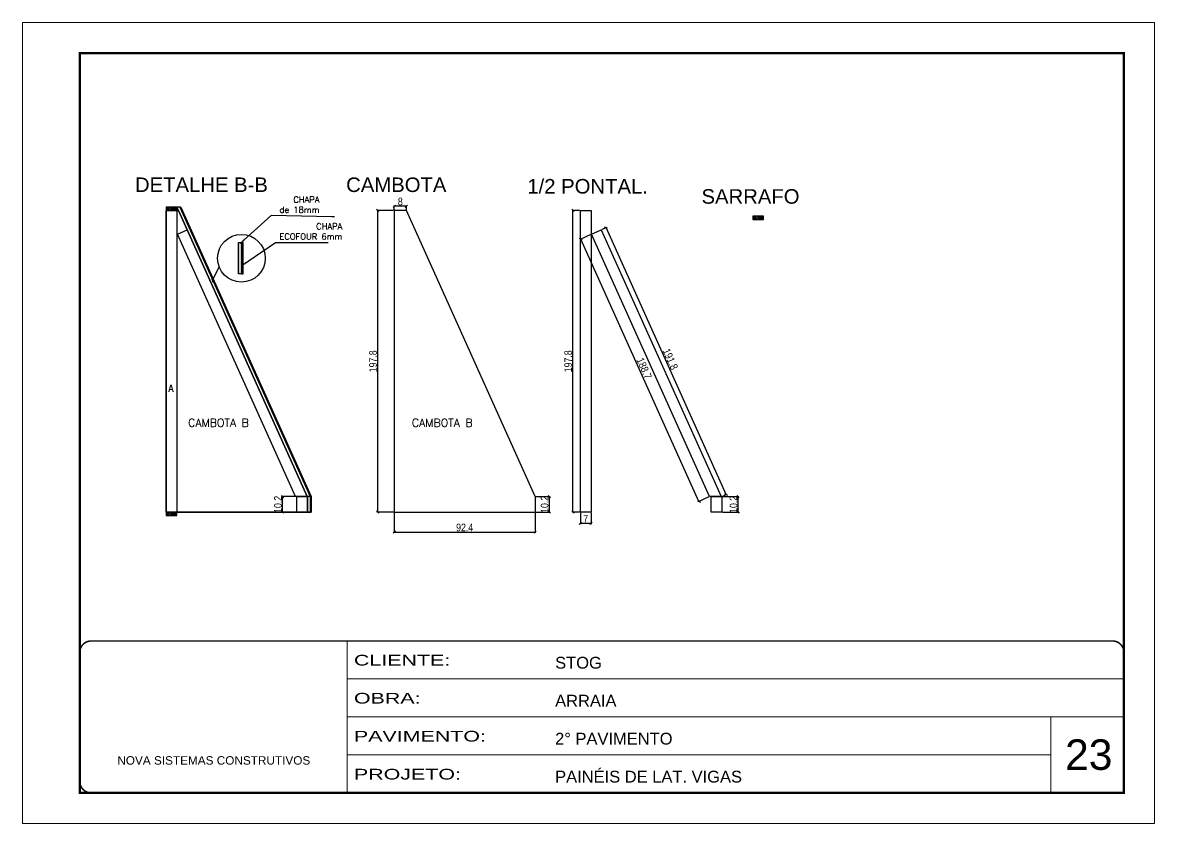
# Model space of a CAD drawing. Extents: x -3394 to 16474, y -5031 to 14397.
# Drawn here: x 7442 to 8927, y 7604 to 8654 of the extents above; entities that cross this region are included whole.
import ezdxf

# ---------------------------------------------------------------- set-up
doc = ezdxf.new("R2010")
doc.units = 0
doc.linetypes.add('CONTINUO', pattern=[0])
doc.linetypes.add('DASHED', pattern=[0.75, 0.5, -0.25])
doc.layers.get('0').update_dxf_attribs({"linetype": 'CONTINUOUS'})
doc.layers.get('Defpoints').update_dxf_attribs({"linetype": 'CONTINUOUS'})
for name, color, linetype, lineweight in [('CARIMBO', 255, 'CONTINUOUS', 9), ('CONCRETO', 251, 'CONTINUOUS', 25), ('Folhas', 255, 'CONTINUOUS', 9), ('Hachura', 251, 'CONTINUOUS', 9), ('SARRAFO DE PRESSAO', 251, 'DASHED', 9)]:
    doc.layers.add(name, color=color, linetype=linetype, lineweight=lineweight)
for name, color, linetype in [('COTA', 241, 'CONTINUOUS'), ('detalhes', 4, 'CONTINUOUS'), ('NOMENCLATURA', 7, 'CONTINUOUS'), ('Painéis', 200, 'CONTINUOUS'), ('SARR_2.2x7', 40, 'CONTINUOUS'), ('SARR_3.5x7', 81, 'CONTINUOUS')]:
    doc.layers.add(name, color=color, linetype=linetype)
doc.styles.add('ARIAL', font='arial.ttf')
doc.styles.add('COTA TECNICA', font='techl___.ttf', dxfattribs={"height": 10})
doc.styles.add('COTA TECNICA 2X', font='techl___.ttf', dxfattribs={"height": 10})
doc.styles.add('ROMANS', font='romans.shx')
doc.styles.add('TECNICA', font='techb___.ttf', dxfattribs={"height": 10})
doc.styles.add('Tecnologia', font='')
doc.styles.get('Tecnologia').set_extended_font_data('Forgotten Futurist')
doc.dimstyles.new('PAINEL', dxfattribs={"dimtxt": 10, "dimasz": 3, "dimexe": 3, "dimexo": 3, "dimgap": 3, "dimtad": 1, "dimdec": 1, "dimzin": 12, "dimdsep": 46, "dimtxsty": 'COTA TECNICA', "dimblk1": 'OBLIQUE', "dimblk2": 'OBLIQUE', "dimsah": 1, "dimcen": 0.9, "dimclrd": 4, "dimclre": 4, "dimclrt": 240, "dimadec": 1, "dimazin": 3, "dimtfac": 1, "dimtdec": 1, "dimtmove": 0, "dimatfit": 3, "dimfxl": 1, "dimtolj": 1, "dimtzin": 12, "dimarcsym": 0})
doc.dimstyles.new('SECAO', dxfattribs={"dimscale": 0.333333, "dimtxt": 5, "dimasz": 9, "dimexe": 3, "dimexo": 3, "dimgap": 3, "dimtad": 1, "dimdec": 1, "dimlfac": 0.5, "dimzin": 12, "dimdsep": 46, "dimtxsty": 'COTA TECNICA 2X', "dimblk1": 'OBLIQUE', "dimblk2": 'OBLIQUE', "dimsah": 1, "dimcen": 0.9, "dimclrd": 4, "dimclre": 4, "dimclrt": 240, "dimadec": 1, "dimazin": 3, "dimtfac": 1, "dimtdec": 1, "dimtmove": 0, "dimatfit": 3, "dimfxl": 1, "dimtolj": 1, "dimtzin": 12, "dimarcsym": 0})

# ---------------------------------------------------------------- blocks, each defined once
blk = doc.blocks.new('9999999999')
at = {"color": 30, "linetype": 'CONTINUO'}
for p, q in [((98564.6, 34230.2), (98564.6, 34429.4)), ((98564.6, 34379.6), (99584, 34379.6)), ((98564.6, 34329.8), (99488, 34329.8)), ((99584, 34329.8), (99488, 34329.8)), ((99488, 34329.8), (99488, 34230.2)), ((98564.6, 34280), (99488, 34280))]:
    blk.add_line(p, q, dxfattribs=at)
at = {"color": 30, "linetype": 'CONTINUO', "const_width": 2}
blk.add_lwpolyline([(99584, 34230.2), (99584, 34414.4, 0.414214), (99569, 34429.4), (98229, 34429.4, 0.414214), (98214, 34414.4), (98214, 34245.2, 0.414214), (98229, 34230.2), (99584, 34230.2)], format="xyb", dxfattribs=at)
at = {"layer": 'Folhas'}
blk.add_lwpolyline([(98139, 34190.2), (99624, 34190.2), (99624, 35240.2), (98139, 35240.2)], close=True, dxfattribs=at)
at = {"layer": 'Folhas', "color": 30, "const_width": 3}
blk.add_lwpolyline([(98214, 34230.2), (99584, 34230.2), (99584, 35200.2), (98214, 35200.2)], close=True, dxfattribs=at)
at = {"color": 7, "linetype": 'Continuous', "ltscale": 5, "style": 'ARIAL'}
for s, height, p in [('STOG', 15.48, (98837.7, 34393.1)), ('ARRAIA', 15.48, (98837.7, 34343.3)), ('2° PAVIMENTO', 15.483, (98837.7, 34293.5)), ('NOVA SISTEMAS CONSTRUTIVOS', 11.059, (98263.2, 34267.2)), ('PAINÉIS DE LAT. VIGAS', 15.483, (98837.7, 34243.7))]:
    blk.add_text(s, height=height, dxfattribs=at).set_placement(p)
at = {"layer": 'Folhas', "color": 7, "style": 'Tecnologia', "width": 1.5}
for s, p in [('CLIENTE:', (98573.7, 34397.2)), ('OBRA:', (98573.7, 34347.3)), ('PAVIMENTO:', (98573.7, 34297.5)), ('PROJETO:', (98573.7, 34247.7))]:
    blk.add_text(s, height=14, dxfattribs=at).set_placement(p)
blk = doc.blocks.new('_Oblique')
at = {"color": 0, "linetype": 'ByBlock', "lineweight": -2}
blk.add_line((-0.5, -0.5), (0.5, 0.5), dxfattribs=at)
blk = doc.blocks.new('*D1676')
at = {"layer": 'COTA', "color": 4, "lineweight": -2, "transparency": 16777216}
for p, q in [((7818.5, 8032.1), (7782.4, 8032.1)), ((7783.4, 8011.8), (7783.4, 8032.1)), ((7818.5, 8011.8), (7782.4, 8011.8))]:
    blk.add_line(p, q, dxfattribs=at)
at = {"layer": 'Defpoints', "color": 0, "transparency": 16777216}
for p in [(7783.4, 8032.1), (7819.5, 8032.1), (7819.5, 8011.8)]:
    blk.add_point(p, dxfattribs=at)
at = {"layer": 'COTA', "color": 4, "lineweight": -2, "transparency": 16777216, "xscale": 3, "yscale": 3, "zscale": 3}
for p, rotation in [((7783.4, 8032.1), 90), ((7783.4, 8011.8), 270)]:
    blk.add_blockref('_Oblique', p, dxfattribs=dict(at, rotation=rotation))
at = {"layer": 'COTA', "color": 240, "transparency": 16777216, "insert": (7777.3, 8022), "char_height": 10, "attachment_point": 5, "rotation": 90, "style": 'COTA TECNICA 2X'}
blk.add_mtext('\\A1;10.2', dxfattribs=at)
blk = doc.blocks.new('*D1677')
at = {"layer": 'COTA', "color": 4, "lineweight": -2, "transparency": 16777216}
for p, q in [((7929.8, 8010.8), (7929.8, 7984.5)), ((8114.7, 8010.8), (8114.7, 7984.5)), ((7929.8, 7985.5), (8114.7, 7985.5))]:
    blk.add_line(p, q, dxfattribs=at)
at = {"layer": 'Defpoints', "color": 0, "transparency": 16777216}
for p in [(7929.8, 8011.8), (8114.7, 8011.8), (8114.7, 7985.5)]:
    blk.add_point(p, dxfattribs=at)
at = {"layer": 'COTA', "color": 4, "lineweight": -2, "transparency": 16777216, "xscale": 3, "yscale": 3, "zscale": 3, "rotation": 180}
blk.add_blockref('_Oblique', (7929.8, 7985.5), dxfattribs=at)
at = {"layer": 'COTA', "color": 4, "lineweight": -2, "transparency": 16777216, "xscale": 3, "yscale": 3, "zscale": 3}
blk.add_blockref('_Oblique', (8114.7, 7985.5), dxfattribs=at)
at = {"layer": 'COTA', "color": 240, "transparency": 16777216, "insert": (8022.2, 7991.6), "char_height": 10, "attachment_point": 5, "style": 'COTA TECNICA 2X'}
blk.add_mtext('\\A1;92.4', dxfattribs=at)
blk = doc.blocks.new('*D1678')
at = {"layer": 'COTA', "color": 4, "lineweight": -2, "transparency": 16777216}
for p, q in [((7928.8, 8407.4), (7907.1, 8407.4)), ((7908.1, 8011.8), (7908.1, 8407.4)), ((7928.8, 8011.8), (7907.1, 8011.8))]:
    blk.add_line(p, q, dxfattribs=at)
at = {"layer": 'Defpoints', "color": 0, "transparency": 16777216}
for p in [(7908.1, 8407.4), (7929.8, 8407.4), (7929.8, 8011.8)]:
    blk.add_point(p, dxfattribs=at)
at = {"layer": 'COTA', "color": 4, "lineweight": -2, "transparency": 16777216, "xscale": 3, "yscale": 3, "zscale": 3}
for p, rotation in [((7908.1, 8407.4), 90), ((7908.1, 8011.8), 270)]:
    blk.add_blockref('_Oblique', p, dxfattribs=dict(at, rotation=rotation))
at = {"layer": 'COTA', "color": 240, "transparency": 16777216, "insert": (7902, 8209.6), "char_height": 10, "attachment_point": 5, "rotation": 90, "style": 'COTA TECNICA 2X'}
blk.add_mtext('\\A1;197.8', dxfattribs=at)
blk = doc.blocks.new('*D1679')
at = {"layer": 'COTA', "color": 4, "lineweight": -2, "transparency": 16777216}
for p, q in [((7929.8, 8408.4), (7929.8, 8413.9)), ((7945.8, 8412.9), (7929.8, 8412.9)), ((7945.8, 8408.4), (7945.8, 8413.9))]:
    blk.add_line(p, q, dxfattribs=at)
at = {"layer": 'Defpoints', "color": 0, "transparency": 16777216}
for p in [(7929.8, 8412.9), (7929.8, 8407.4), (7945.8, 8407.4)]:
    blk.add_point(p, dxfattribs=at)
at = {"layer": 'COTA', "color": 4, "lineweight": -2, "transparency": 16777216, "xscale": 3, "yscale": 3, "zscale": 3, "rotation": 180}
blk.add_blockref('_Oblique', (7929.8, 8412.9), dxfattribs=at)
at = {"layer": 'COTA', "color": 4, "lineweight": -2, "transparency": 16777216, "xscale": 3, "yscale": 3, "zscale": 3}
blk.add_blockref('_Oblique', (7945.8, 8412.9), dxfattribs=at)
at = {"layer": 'COTA', "color": 240, "transparency": 16777216, "insert": (7937.8, 8419), "char_height": 10, "attachment_point": 5, "style": 'COTA TECNICA 2X'}
blk.add_mtext('\\A1;8', dxfattribs=at)
blk = doc.blocks.new('*D1680')
at = {"layer": 'COTA', "color": 4, "lineweight": -2, "transparency": 16777216}
for p, q in [((8115.7, 8032.1), (8134.3, 8032.1)), ((8133.3, 8032.1), (8133.3, 8011.8)), ((8115.7, 8011.8), (8134.3, 8011.8))]:
    blk.add_line(p, q, dxfattribs=at)
at = {"layer": 'Defpoints', "color": 0, "transparency": 16777216}
for p in [(8114.7, 8032.1), (8114.7, 8011.8), (8133.3, 8011.8)]:
    blk.add_point(p, dxfattribs=at)
at = {"layer": 'COTA', "color": 4, "lineweight": -2, "transparency": 16777216, "xscale": 3, "yscale": 3, "zscale": 3}
for p, rotation in [((8133.3, 8032.1), 90), ((8133.3, 8011.8), 270)]:
    blk.add_blockref('_Oblique', p, dxfattribs=dict(at, rotation=rotation))
at = {"layer": 'COTA', "color": 240, "transparency": 16777216, "insert": (8127.2, 8022), "char_height": 10, "attachment_point": 5, "rotation": 90, "style": 'COTA TECNICA 2X'}
blk.add_mtext('\\A1;10.2', dxfattribs=at)
blk = doc.blocks.new('*D1681')
at = {"layer": 'COTA', "color": 4, "lineweight": -2, "transparency": 16777216}
for p, q in [((8173.1, 8407.4), (8163.2, 8407.4)), ((8164.2, 8011.8), (8164.2, 8407.4)), ((8173.1, 8011.8), (8163.2, 8011.8))]:
    blk.add_line(p, q, dxfattribs=at)
at = {"layer": 'Defpoints', "color": 0, "transparency": 16777216}
for p in [(8164.2, 8407.4), (8174.1, 8407.4), (8174.1, 8011.8)]:
    blk.add_point(p, dxfattribs=at)
at = {"layer": 'COTA', "color": 4, "lineweight": -2, "transparency": 16777216, "xscale": 3, "yscale": 3, "zscale": 3}
for p, rotation in [((8164.2, 8407.4), 90), ((8164.2, 8011.8), 270)]:
    blk.add_blockref('_Oblique', p, dxfattribs=dict(at, rotation=rotation))
at = {"layer": 'COTA', "color": 240, "transparency": 16777216, "insert": (8158.1, 8209.6), "char_height": 10, "attachment_point": 5, "rotation": 90, "style": 'COTA TECNICA 2X'}
blk.add_mtext('\\A1;197.8', dxfattribs=at)
blk = doc.blocks.new('*D1682')
at = {"layer": 'COTA', "color": 4, "lineweight": -2, "transparency": 16777216}
for p, q in [((8174.1, 8010.8), (8174.1, 7996.1)), ((8188.1, 8010.8), (8188.1, 7996.1)), ((8188.1, 7997.1), (8174.1, 7997.1))]:
    blk.add_line(p, q, dxfattribs=at)
at = {"layer": 'Defpoints', "color": 0, "transparency": 16777216}
for p in [(8174.1, 8011.8), (8188.1, 8011.8), (8174.1, 7997.1)]:
    blk.add_point(p, dxfattribs=at)
at = {"layer": 'COTA', "color": 4, "lineweight": -2, "transparency": 16777216, "xscale": 3, "yscale": 3, "zscale": 3, "rotation": 180}
blk.add_blockref('_Oblique', (8174.1, 7997.1), dxfattribs=at)
at = {"layer": 'COTA', "color": 4, "lineweight": -2, "transparency": 16777216, "xscale": 3, "yscale": 3, "zscale": 3}
blk.add_blockref('_Oblique', (8188.1, 7997.1), dxfattribs=at)
at = {"layer": 'COTA', "color": 240, "transparency": 16777216, "insert": (8181.1, 8003.2), "char_height": 10, "attachment_point": 5, "style": 'COTA TECNICA 2X'}
blk.add_mtext('\\A1;7', dxfattribs=at)
blk = doc.blocks.new('*D1683')
at = {"layer": 'COTA', "color": 4, "lineweight": -2, "transparency": 16777216}
for p, q in [((8202.4, 8382.4), (8208.7, 8385.3)), ((8365.3, 8035), (8207.8, 8384.9)), ((8359.9, 8032.5), (8366.2, 8035.4))]:
    blk.add_line(p, q, dxfattribs=at)
at = {"layer": 'Defpoints', "color": 0, "transparency": 16777216}
for p in [(8201.5, 8382), (8207.8, 8384.9), (8359, 8032.1)]:
    blk.add_point(p, dxfattribs=at)
at = {"layer": 'COTA', "color": 4, "lineweight": -2, "transparency": 16777216, "xscale": 3, "yscale": 3, "zscale": 3}
for p, rotation in [((8207.8, 8384.9), 114.2278027037968), ((8365.3, 8035), 294.2278027037968)]:
    blk.add_blockref('_Oblique', p, dxfattribs=dict(at, rotation=rotation))
at = {"layer": 'COTA', "color": 240, "transparency": 16777216, "insert": (8292.1, 8212.4), "char_height": 10, "attachment_point": 5, "rotation": 294.2278, "style": 'COTA TECNICA 2X'}
blk.add_mtext('\\A1;191.8', dxfattribs=at)
blk = doc.blocks.new('*D1684')
at = {"layer": 'COTA', "color": 4, "lineweight": -2, "transparency": 16777216}
for p, q in [((8187.9, 8375.9), (8173.8, 8369.5)), ((8329.5, 8025.8), (8174.7, 8369.9)), ((8342.7, 8031.7), (8328.6, 8025.4))]:
    blk.add_line(p, q, dxfattribs=at)
at = {"layer": 'Defpoints', "color": 0, "transparency": 16777216}
for p in [(8188.8, 8376.3), (8174.7, 8369.9), (8343.6, 8032.1)]:
    blk.add_point(p, dxfattribs=at)
at = {"layer": 'COTA', "color": 4, "lineweight": -2, "transparency": 16777216, "xscale": 3, "yscale": 3, "zscale": 3}
for p, rotation in [((8174.7, 8369.9), 114.2278027037979), ((8329.5, 8025.8), 294.2278027037979)]:
    blk.add_blockref('_Oblique', p, dxfattribs=dict(at, rotation=rotation))
at = {"layer": 'COTA', "color": 240, "transparency": 16777216, "insert": (8257.7, 8200.4), "char_height": 10, "attachment_point": 5, "rotation": 294.2278, "style": 'COTA TECNICA 2X'}
blk.add_mtext('\\A1;188.7', dxfattribs=at)
blk = doc.blocks.new('*D1685')
at = {"layer": 'COTA', "color": 4, "lineweight": -2, "transparency": 16777216}
for p, q in [((8360.5, 8032.1), (8382.1, 8032.1)), ((8381.1, 8011.8), (8381.1, 8032.1)), ((8360.5, 8011.8), (8382.1, 8011.8))]:
    blk.add_line(p, q, dxfattribs=at)
at = {"layer": 'Defpoints', "color": 0, "transparency": 16777216}
for p in [(8359.5, 8032.1), (8381.1, 8032.1), (8359.5, 8011.8)]:
    blk.add_point(p, dxfattribs=at)
at = {"layer": 'COTA', "color": 4, "lineweight": -2, "transparency": 16777216, "xscale": 3, "yscale": 3, "zscale": 3}
for p, rotation in [((8381.1, 8032.1), 90), ((8381.1, 8011.8), 270)]:
    blk.add_blockref('_Oblique', p, dxfattribs=dict(at, rotation=rotation))
at = {"layer": 'COTA', "color": 240, "transparency": 16777216, "insert": (8375, 8022), "char_height": 10, "attachment_point": 5, "rotation": 90, "style": 'COTA TECNICA 2X'}
blk.add_mtext('\\A1;10.2', dxfattribs=at)

msp = doc.modelspace()

# ---------------------------------------------------------------- hatches: boundary and pattern name
at = {"layer": 'COTA', "linetype": 'Continuous'}
h = msp.add_hatch(dxfattribs=at)
h.set_pattern_fill('AR-CONC', color=256, scale=0.05)
h.paths.add_polyline_path([(8376.91, 8474.08), (8376.91, 8495.66), (8356.32, 8495.66), (8356.32, 8474.08)], flags=24)
h.paths.add_polyline_path([(8515.64, 8475.24), (8515.64, 8496.51), (8495.06, 8496.51), (8495.06, 8475.24)], flags=24)
h.paths.add_polyline_path([(8674.08, 8475.24), (8674.08, 8496.51), (8653.5, 8496.51), (8653.5, 8475.24)], flags=24)
h = msp.add_hatch(dxfattribs=at)
h.set_pattern_fill('AR-CONC', color=256, scale=0.05)
h.set_pattern_definition([(50, (0, -306.784), (9.1092334, -0.7969543), [0.9525, -10.4775]), (355, (0, -306.784), (-1.762171, 9.552842), [0.762, -8.382029]), (100.451445, (0.759, -306.8504), (7.3470624, 8.7558876), [0.8095004, -8.904512]), (46.1842, (0, -304.244), (13.553952, -2.102116), [1.42875, -15.71625]), (96.63556, (1.13, -304.419), (11.870207, 12.371306), [1.214251, -13.35678]), (351.18415, (0, -304.244), (11.870207, 12.371306), [1.142998, -12.572987]), (21, (1.27, -304.879), (7.5807196, -5.11326), [0.9525, -10.4775]), (326, (1.27, -304.879), (3.0901014, 9.209398), [0.762, -8.382]), (71.451445, (1.902, -305.305), (10.670821, 4.0961384), [0.8095004, -8.904497]), (37.5, (0, -306.784), (0.1544302, 4.2277519), [0, -8.2804, 0, -8.509, 0, -8.41375]), (7.5, (0, -306.784), (3.3409831, 5.0090287), [0, -4.8514, 0, -8.0899, 0, -3.20675]), (327.5, (-2.832, -306.784), (6.7795298, -0.2864372), [0, -3.175, 0, -9.906, 0, -13.1445]), (317.5, (-4.102, -306.784), (7.406459, 1.2713246), [0, -4.1275, 0, -6.5786, 0, -9.3345])])
h.paths.add_polyline_path([(8376.91, 8167.3), (8376.91, 8188.88), (8356.32, 8188.88), (8356.32, 8167.3)], flags=24)
h.paths.add_polyline_path([(8515.64, 8168.45), (8515.64, 8189.73), (8495.06, 8189.73), (8495.06, 8168.45)], flags=24)
h.paths.add_polyline_path([(8674.08, 8168.45), (8674.08, 8189.73), (8653.5, 8189.73), (8653.5, 8168.45)], flags=24)
at = {"layer": 'Hachura'}
h = msp.add_hatch(color=256, dxfattribs=at)
h.dxf.hatch_style = 1
h.paths.add_polyline_path([(7725.66, 8324.12), (7729.26, 8324.12), (7729.26, 8365.29), (7725.66, 8365.29)])
at = {"layer": 'SARR_2.2x7'}
h = msp.add_hatch(dxfattribs=at)
h.set_pattern_fill('ANSI31', color=256, scale=0.5, angle=90)
h.set_pattern_definition([(135, (40653.2117, -115104.7501), (-1.122532015, -1.122532015), [])])
h.paths.add_polyline_path([(7630.59, 8411.82), (7630.59, 8407.42), (7644.59, 8407.42), (7644.59, 8411.82)])
h = msp.add_hatch(dxfattribs=at)
h.set_pattern_fill('ANSI31', color=256, scale=0.5, angle=90)
h.set_pattern_definition([(135, (41422.9734, -115116.6378), (-1.122532015, -1.122532015), [])])
h.paths.add_polyline_path([(8400.35, 8399.93), (8400.35, 8395.53), (8414.35, 8395.53), (8414.35, 8399.93)])
h = msp.add_hatch(dxfattribs=at)
h.set_pattern_fill('ANSI31', color=256, scale=0.5, angle=90)
h.set_pattern_definition([(135, (40653.2117, -115504.7501), (-1.122532015, -1.122532015), [])])
h.paths.add_polyline_path([(7630.59, 8011.82), (7630.59, 8007.42), (7644.59, 8007.42), (7644.59, 8011.82)])

# ---------------------------------------------------------------- linework, layer by layer
at = {"layer": 'CONCRETO', "linetype": 'Continuous'}
for p, q in [((7649.85, 8411.82), (7820.72, 8032.12)), ((7820.72, 8032.12), (7820.72, 8011.82)), ((7820.72, 8011.82), (7729.72, 8011.82))]:
    msp.add_line(p, q, dxfattribs=at)
at = {"layer": 'Painéis', "linetype": 'Continuous'}
for p, q in [((7644.59, 8411.82), (7815.45, 8032.12)), ((7649.85, 8411.82), (7644.59, 8411.82)), ((7648.54, 8411.82), (7819.4, 8032.12)), ((7649.85, 8411.82), (7820.72, 8032.12)), ((7945.78, 8407.42), (7929.8, 8407.42)), ((7929.8, 8407.42), (7929.8, 8011.82)), ((8114.66, 8032.12), (7945.78, 8407.42)), ((7820.72, 8032.12), (7815.45, 8032.12)), ((7815.92, 8032.12), (7815.92, 8011.82)), ((7819.52, 8032.12), (7819.52, 8011.82)), ((7820.72, 8032.12), (7820.72, 8011.82)), ((8114.66, 8032.12), (8114.66, 8011.82)), ((7815.92, 8011.82), (7820.72, 8011.82)), ((7929.8, 8011.82), (8114.66, 8011.82))]:
    msp.add_line(p, q, dxfattribs=at)
for points in [[(7630.59, 8407.42), (7646.57, 8407.42), (7815.45, 8032.12)], [(7815.92, 8031.09), (7815.92, 8031.09), (7815.92, 8011.82), (7630.59, 8011.82), (7630.59, 8407.42)]]:
    msp.add_lwpolyline(points, dxfattribs=at)
for points in [[(7646.57, 8407.42), (7630.59, 8407.42), (7630.59, 8011.82), (7815.92, 8011.82), (7815.92, 8032.12), (7815.45, 8032.12)], [(7725.66, 8365.29), (7729.26, 8365.29), (7729.26, 8324.12), (7725.66, 8324.12)], [(7729.26, 8324.12), (7731.66, 8324.12), (7731.66, 8365.29), (7729.26, 8365.29)]]:
    msp.add_lwpolyline(points, close=True, dxfattribs=at)
msp.add_circle((7729.26, 8344.71), 31.28, dxfattribs=at)
at = {"layer": 'SARR_2.2x7'}
for points in [[(7644.59, 8411.82), (7630.59, 8411.82), (7630.59, 8407.42), (7644.59, 8407.42)], [(8414.35, 8399.93), (8400.35, 8399.93), (8400.35, 8395.53), (8414.35, 8395.53)], [(7644.59, 8011.82), (7630.59, 8011.82), (7630.59, 8007.42), (7644.59, 8007.42)]]:
    msp.add_lwpolyline(points, close=True, dxfattribs=at)
at = {"layer": 'SARR_3.5x7'}
for points in [[(7630.59, 8407.42), (7644.59, 8407.42), (7644.59, 8011.82), (7630.59, 8011.82)], [(8174.12, 8407.42), (8188.12, 8407.42), (8188.12, 8011.82), (8174.12, 8011.82)], [(7645.23, 8376.28), (7658, 8382.03), (7815.45, 8032.12), (7800.1, 8032.12)], [(8188.76, 8376.28), (8201.53, 8382.03), (8358.99, 8032.12), (8343.63, 8032.12)], [(7801.92, 8032.12), (7815.92, 8032.12), (7815.92, 8011.82), (7801.92, 8011.82)], [(8345.45, 8032.12), (8359.45, 8032.12), (8359.45, 8011.82), (8345.45, 8011.82)]]:
    msp.add_lwpolyline(points, close=True, dxfattribs=at)

# ---------------------------------------------------------------- block references
at = {"layer": 'SARRAFO DE PRESSAO', "color": 6, "linetype": 'ByBlock'}
msp.add_blockref('9999999999', (-90696.77, -26586.53), dxfattribs=at)

# ---------------------------------------------------------------- texts
at = {"color": 240, "char_height": 8, "attachment_point": 9, "style": 'ROMANS'}
for s, insert in [('\\A1;CHAPA \\Pde 18mm', (7831.69, 8404.32)), ('\\A1;CHAPA \\PECOFOUR 6mm', (7861.68, 8369.23))]:
    msp.add_mtext(s, dxfattribs=dict(at, insert=insert))
at = {"layer": 'CARIMBO', "style": 'ARIAL'}
msp.add_text('23', height=40, dxfattribs=at).set_placement((8810.07, 7673.82))
at = {"layer": 'detalhes', "style": 'TECNICA'}
msp.add_text('A', height=9.6, dxfattribs=at).set_placement((7632.9, 8169.28))
at = {"layer": 'NOMENCLATURA', "linetype": 'Continuous', "style": 'ARIAL'}
for s, height, p in [('DETALHE B-B', 19.0408, (7589.6, 8431.6)), ('CAMBOTA', 19.041, (7866.73, 8431.6)), ('1/2 PONTAL.', 19.0408, (8104.46, 8429.6)), ('SARRAFO', 19.041, (8333.02, 8416.27))]:
    msp.add_text(s, height=height, dxfattribs=at).set_placement(p)
at = {"layer": 'Painéis', "color": 7, "char_height": 10.5, "attachment_point": 5, "style": 'ROMANS'}
for insert in [(7699.18, 8128.99), (7992.81, 8128.99)]:
    msp.add_mtext('\\A1;CAMBOTA B', dxfattribs=dict(at, insert=insert))

# ---------------------------------------------------------------- dimensions: what is measured, and where the dimension line sits
at = {"layer": 'COTA'}
for base, p1, p2, picture, middle in [((7929.8, 8412.91), (7945.78, 8407.42), (7929.8, 8407.42), '*D1679', (7937.79, 8419.01)), ((8114.66, 7985.49), (7929.8, 8011.82), (8114.66, 8011.82), '*D1677', (8022.23, 7991.59)), ((8174.12, 7997.11), (8188.12, 8011.82), (8174.12, 8011.82), '*D1682', (8181.12, 8003.18))]:
    dim = msp.add_linear_dim(base=base, p1=p1, p2=p2, dimstyle='SECAO', dxfattribs=at)
    dim.commit()
    dim.dimension.update_dxf_attribs({"geometry": picture, "text_midpoint": middle})
for base, p1, p2, picture, middle in [((7908.08, 8407.42), (7929.8, 8011.82), (7929.8, 8407.42), '*D1678', (7901.98, 8209.62)), ((8164.23, 8407.42), (8174.12, 8011.82), (8174.12, 8407.42), '*D1681', (8158.13, 8209.62))]:
    dim = msp.add_linear_dim(base=base, p1=p1, p2=p2, angle=90, dimstyle='SECAO', dxfattribs=at)
    dim.commit()
    dim.dimension.update_dxf_attribs({"geometry": picture, "text_midpoint": middle})
for p1, p2, distance, picture, middle in [((8343.63, 8032.12), (8188.76, 8376.28), 15.45, '*D1684', (8257.67, 8200.36)), ((8358.9866, 8032.1239), (8201.5304, 8382.0257), -6.9131, '*D1683', (8292.1276, 8212.4159))]:
    dim = msp.add_aligned_dim(p1=p1, p2=p2, distance=distance, dimstyle='SECAO', dxfattribs=at)
    dim.commit()
    dim.dimension.update_dxf_attribs({"geometry": picture, "text_midpoint": middle})
for base, p1, p2, picture, middle in [((7783.3706, 8032.1239), (7819.5156, 8011.8196), (7819.5156, 8032.1239), '*D1676', (7783.3706, 8021.9717)), ((8133.3491, 8011.8196), (8114.661, 8032.1239), (8114.661, 8011.8196), '*D1680', (8133.3491, 8021.9717)), ((8381.1034, 8032.1239), (8359.4503, 8011.8196), (8359.4503, 8032.1239), '*D1685', (8381.1034, 8021.9717))]:
    dim = msp.add_linear_dim(base=base, p1=p1, p2=p2, angle=90, dimstyle='SECAO', dxfattribs=at)
    dim.commit()
    dim.dimension.update_dxf_attribs({"geometry": picture, "text_midpoint": middle, "dimtype": 160})

# ---------------------------------------------------------------- leaders
at = {"annotation_type": 0, "has_hookline": 1, "hookline_direction": 1, "horizontal_direction": (-1, 0, 0)}
for points in [[(7727.59, 8364.21), (7768.87, 8401.32), (7847.35, 8399.67)], [(7729.99, 8335.39), (7774.13, 8365.25), (7838.9, 8365.25)]]:
    msp.add_leader(points, dimstyle='PAINEL', override={"dimasz": 7}, dxfattribs=at)
at = {"layer": 'Painéis', "linetype": 'Continuous'}
msp.add_leader([(7691.19, 8315.58), (7700.07, 8333.47)], dimstyle='PAINEL', override={"dimexe": 2, "dimexo": 2, "dimgap": 2, "dimtad": 0, "dimadec": 8, "dimtix": 1, "dimatfit": 2, "dimldrblk": 'Oblique'}, dxfattribs=at)

doc.saveas('drawing.dxf')
